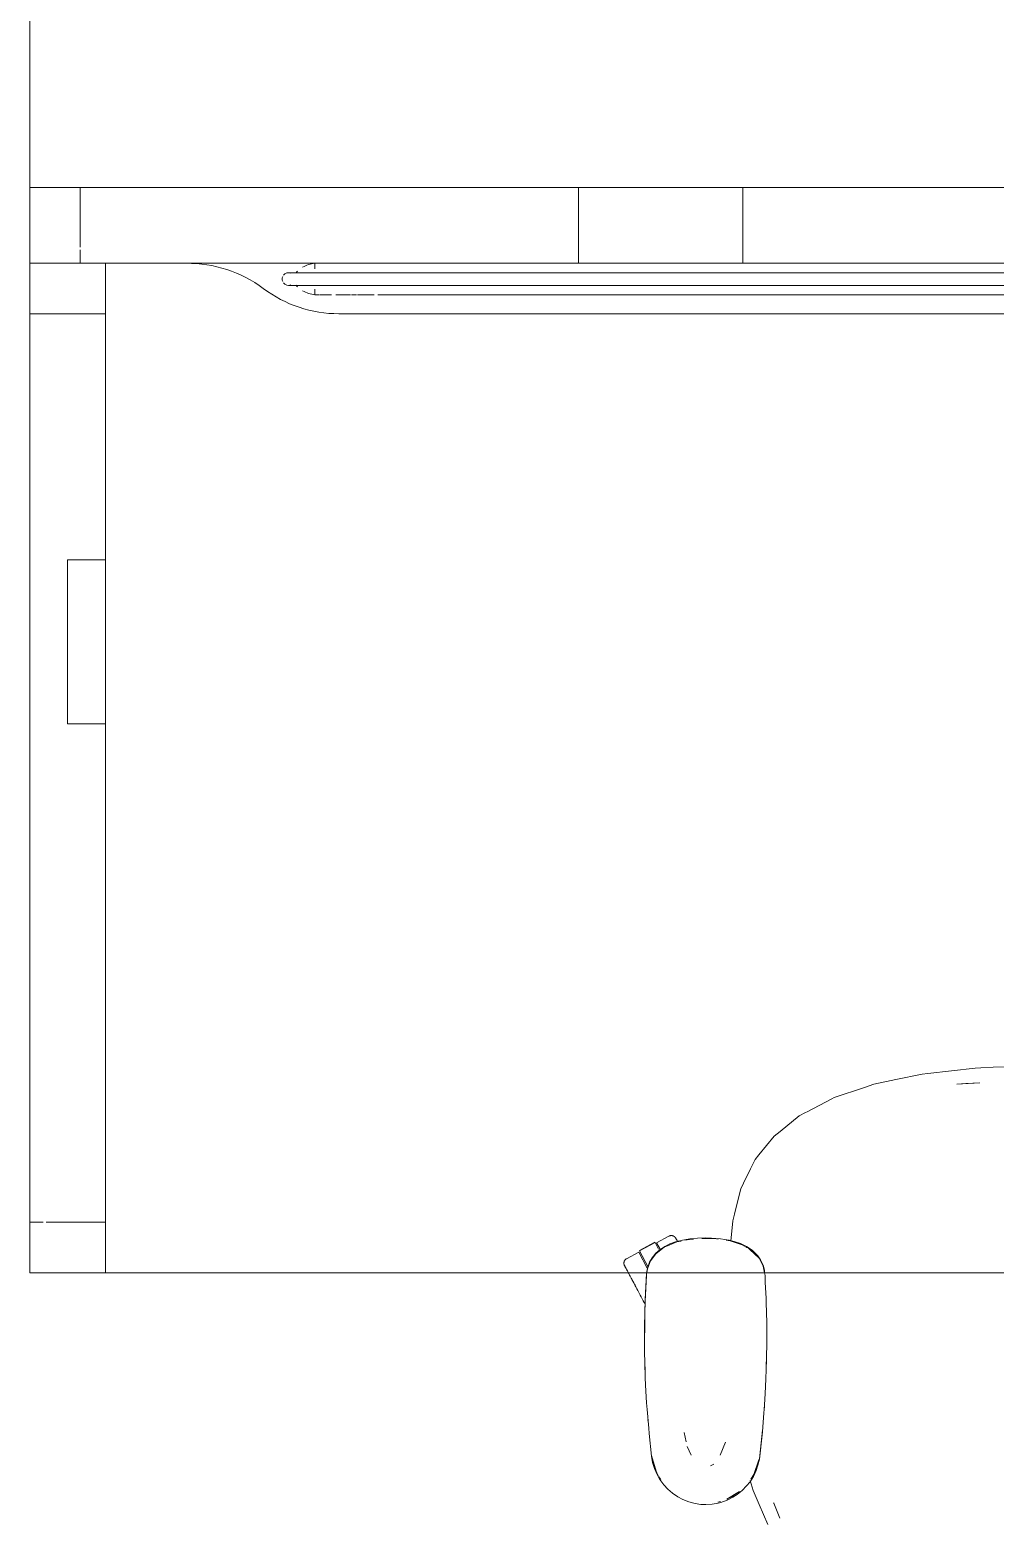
# Model space of a CAD drawing. Header units: millimetres. Extents: x 155927 to 326028, y -36033 to 97293.
# Drawn here: x 217527 to 218291, y 17113 to 18295 of the extents above; entities that cross this region are included whole.
import ezdxf

# ---------------------------------------------------------------- set-up
doc = ezdxf.new("R2010")
doc.units = ezdxf.units.MM
doc.header["$MEASUREMENT"] = 0
doc.layers.add('G-IMPT', color=8, linetype='CONTINUOUS', lineweight=9)
doc.layers.add('I-FURN', color=8, linetype='CONTINUOUS', lineweight=9)

msp = doc.modelspace()

# ---------------------------------------------------------------- linework, layer by layer
at = {"layer": 'G-IMPT'}
for p, q in [((218275.6, 17471.6), (218238.2, 17467.5)), ((218275.6, 17471.6), (218280, 17472.1)), ((218289.9, 17472.4), (218280, 17472.1)), ((218289.9, 17472.4), (218342.1, 17474.2)), ((218187.9, 17456.5), (218195.3, 17459)), ((218209.1, 17461.9), (218195.3, 17459)), ((218212.8, 17462.7), (218209.1, 17461.9)), ((218212.8, 17462.7), (218233.7, 17467)), ((218233.7, 17467), (218238.2, 17467.5)), ((218279.4, 17460.2), (218261.2, 17459)), ((218261.2, 17459), (218268.1, 17459.6)), ((218279.4, 17460.2), (218268.1, 17459.6)), ((218142.6, 17437.2), (218162.1, 17447.5)), ((218162.1, 17447.5), (218163.8, 17448.4)), ((218187.9, 17456.5), (218163.8, 17448.4)), ((218136.1, 17433.8), (218121, 17421.6)), ((218136.1, 17433.8), (218141.2, 17436.5)), ((218142.6, 17437.2), (218141.2, 17436.5)), ((218104.1, 17402.9), (218116.3, 17417.8)), ((218116.3, 17417.8), (218121, 17421.6)), ((218101.2, 17399.2), (218097.6, 17392)), ((218104.1, 17402.9), (218101.2, 17399.2)), ((218092, 17380.6), (218097.6, 17392)), ((218089.8, 17376.2), (218085.4, 17358.3)), ((218092, 17380.6), (218089.8, 17376.2)), ((218083.5, 17350.6), (218084.8, 17355.9)), ((218085.4, 17358.3), (218084.8, 17355.9)), ((218082.1, 17334.7), (218083.5, 17350.6)), ((218022.5, 17324.6), (218029.3, 17329.8)), ((218025.7, 17327.8), (218022.7, 17325.1)), ((218029.8, 17330.4), (218025.7, 17327.8)), ((218029.3, 17329.8), (218033.6, 17331.7)), ((218029.8, 17330.4), (218033.8, 17332.4)), ((218039.3, 17334), (218033.6, 17331.7)), ((218038.2, 17334), (218033.8, 17332.4)), ((218038.2, 17334), (218043.6, 17335.4)), ((218039.3, 17334), (218042.7, 17334.7)), ((218049.6, 17336.4), (218043.6, 17335.4)), ((218045.5, 17335.3), (218049.2, 17336)), ((218049.2, 17336), (218052.4, 17336.2)), ((218049.6, 17336.4), (218055.7, 17337)), ((218062.1, 17337.2), (218055.7, 17337)), ((218059, 17336.6), (218062.1, 17336.8)), ((218066.6, 17337.1), (218062.1, 17337.2)), ((218069.2, 17336.6), (218062.1, 17336.8)), ((218066.6, 17337.1), (218073.9, 17336.5)), ((218069.2, 17336.6), (218072, 17336.2)), ((218080.6, 17335.4), (218073.9, 17336.5)), ((218078.2, 17335.3), (218081.5, 17334.9)), ((218084.6, 17334.4), (218080.6, 17335.4)), ((218081.5, 17334.9), (218090.9, 17331.8)), ((218084.6, 17334.4), (218089.7, 17332.7)), ((218089.7, 17332.7), (218094.3, 17330.5)), ((218090.9, 17331.8), (218093.3, 17330.4)), ((218093.8, 17330.1), (218095.2, 17329.2)), ((218094.3, 17330.5), (218095.7, 17329.7)), ((218099.1, 17327.2), (218095.7, 17329.7)), ((218096, 17328.7), (218099.2, 17326.9)), ((218097.1, 17328.1), (218104.5, 17321.2)), ((218097.1, 17328.1), (218098.6, 17326.8)), ((218102.2, 17324.4), (218099.1, 17327.2)), ((218015.9, 17312.8), (218018.3, 17319)), ((218017.6, 17317.9), (218016.2, 17314.3)), ((218017.6, 17317.9), (218019.6, 17321.4)), ((218018.3, 17319), (218022.5, 17324.6)), ((218019.6, 17321.4), (218022.7, 17325.1)), ((218098.7, 17326.6), (218102.2, 17323.6)), ((218099.2, 17326.9), (218100.3, 17325.6)), ((218100.9, 17325), (218104.5, 17321.2)), ((218102.2, 17324.4), (218103.3, 17323)), ((218104.5, 17321.2), (218102.2, 17323.6)), ((218105.5, 17319.8), (218103.3, 17323)), ((218105.6, 17318.9), (218104.5, 17321.2)), ((218105.5, 17319.8), (218107.5, 17315.5)), ((218105.6, 17318.9), (218107.7, 17314.7)), ((218108.6, 17311.5), (218107.5, 17315.5)), ((218014.1, 17288.3), (218015.2, 17308.9)), ((218014.1, 17287.1), (218015.2, 17308.9)), ((218014.1, 17287.1), (218015.1, 17307.3)), ((218015.2, 17308.9), (218015.1, 17307.3)), ((218015.2, 17308.9), (218015.4, 17310.6)), ((218015.9, 17313), (218015.4, 17310.6)), ((218015.9, 17312.8), (218015.4, 17309.6)), ((218015.9, 17313), (218016.2, 17314.3)), ((218107.7, 17314.7), (218108.6, 17309.6)), ((218108.8, 17309.6), (218108.6, 17311.5)), ((218108.6, 17309.6), (218109.1, 17307.3)), ((218109.1, 17307.5), (218108.8, 17309.6)), ((218109.3, 17301.9), (218109.1, 17307.5)), ((218109.3, 17301.9), (218110, 17289.3)), ((218013.6, 17266.9), (218014.1, 17288.3)), ((218013.6, 17266.9), (218014.1, 17287.1)), ((218013.8, 17276.8), (218014.1, 17288.3)), ((218014.1, 17288.3), (218014.1, 17287.1)), ((218110.1, 17285.8), (218110, 17289.3)), ((218110.5, 17270.1), (218110.1, 17285.8)), ((218110.2, 17281.7), (218110.3, 17279)), ((218013.6, 17266.9), (218013.8, 17276.8)), ((218013.8, 17276.8), (218013.6, 17257.6)), ((218013.6, 17269.2), (218013.7, 17270.9)), ((218013.7, 17266.9), (218013.6, 17269)), ((218013.7, 17246.8), (218013.8, 17276.8)), ((218110.3, 17276.8), (218110.3, 17279)), ((218110.5, 17270.1), (218110.5, 17265.6)), ((218013.7, 17246.8), (218013.6, 17266.9)), ((218013.7, 17246.8), (218013.6, 17257.6)), ((218110.5, 17265.6), (218110.5, 17250.9)), ((218013.7, 17246.8), (218013.8, 17238.3)), ((218110.4, 17245.4), (218110.1, 17233.1)), ((218110.4, 17245.4), (218110.5, 17250.9)), ((218014.2, 17226.6), (218013.8, 17238.3)), ((218014, 17233.4), (218014, 17234.9)), ((218014.1, 17231.5), (218014, 17233.4)), ((218109.8, 17225.2), (218110.1, 17233.1)), ((218110.2, 17237), (218110.3, 17238.6)), ((218110.3, 17238.6), (218110.3, 17240.7)), ((218014.2, 17226.6), (218014.5, 17220.6)), ((218109.8, 17225.2), (218109.3, 17213.9)), ((218015.3, 17206.4), (218014.5, 17220.6)), ((218108.7, 17205), (218109.3, 17213.9)), ((218015.6, 17201.3), (218015.3, 17206.4)), ((218015.6, 17201.3), (218016.9, 17186.3)), ((218108.7, 17205), (218108, 17194.8)), ((218108.6, 17203), (218108.5, 17201.6)), ((218108.6, 17203), (218108.7, 17204.9)), ((218016.3, 17193.2), (218016.4, 17191.5)), ((218016.9, 17186.3), (218017.2, 17182.1)), ((218107, 17183.4), (218108, 17194.8)), ((218017.2, 17182.1), (218019.1, 17164.2)), ((218045.1, 17182.9), (218046.7, 17175.5)), ((218077.8, 17175.4), (218073.6, 17165)), ((218104.7, 17161.9), (218107.1, 17184.9)), ((218104.7, 17161.9), (218107, 17183.4)), ((218107.1, 17184.9), (218105, 17164.7)), ((218019.1, 17164.7), (218022.9, 17152.3)), ((218019.1, 17164.7), (218020, 17161.4)), ((218019.1, 17164.2), (218020, 17159.2)), ((218021.2, 17155.8), (218019.2, 17164.2)), ((218050.7, 17165.1), (218047.4, 17171.9)), ((218104.7, 17161.9), (218103.5, 17157)), ((218104.5, 17161.8), (218103.9, 17158.8)), ((218104.7, 17161.9), (218105, 17164.7)), ((218022.9, 17152.3), (218020, 17161.4)), ((218021.5, 17154.3), (218020, 17159.2)), ((218021.2, 17155.8), (218024.5, 17148.6)), ((218023.3, 17150.1), (218021.5, 17154.3)), ((218023.3, 17150.1), (218025.8, 17145.6)), ((218065.9, 17156.5), (218068.1, 17157.5)), ((218068.1, 17157.5), (218068.6, 17157.8)), ((218099.9, 17148.2), (218102.1, 17152.8)), ((218100.3, 17149.6), (218104.1, 17161.4)), ((218103.9, 17158.8), (218100.3, 17149.6)), ((218100.3, 17149.6), (218101.2, 17152.3)), ((218101.2, 17152.3), (218104.1, 17161.4)), ((218102.1, 17152.8), (218103.5, 17157)), ((218026.5, 17145.6), (218024.9, 17147.7)), ((218028.8, 17141.6), (218025.8, 17145.6)), ((218028.8, 17141.6), (218032, 17138.1)), ((218035.8, 17134.8), (218032, 17138.1)), ((218091, 17137), (218094.5, 17140.6)), ((218094.5, 17140.6), (218097.2, 17143.9)), ((218099.9, 17148.2), (218097.2, 17143.9)), ((218099.6, 17137.1), (218097.3, 17144.9)), ((218100.3, 17149.6), (218097.9, 17146)), ((218040, 17132), (218035.8, 17134.8)), ((218040, 17132), (218044.1, 17129.8)), ((218044.1, 17129.8), (218048.8, 17127.9)), ((218053.7, 17126.7), (218048.8, 17127.9)), ((218053.7, 17126.7), (218058.2, 17126)), ((218067.1, 17126.2), (218072, 17127)), ((218073.7, 17128.4), (218071.7, 17127.8)), ((218072, 17127), (218074.2, 17127.6)), ((218079, 17129.3), (218074.2, 17127.6)), ((218078.9, 17130), (218088.8, 17136.3)), ((218078.9, 17130), (218082.5, 17132.1)), ((218079, 17129.3), (218083.5, 17131.6)), ((218082.5, 17132.1), (218088.8, 17136.3)), ((218083.5, 17131.6), (218087, 17133.8)), ((218091, 17137), (218087, 17133.8)), ((218099.6, 17137.1), (218104.5, 17126)), ((218115.9, 17127.2), (218116, 17126.9)), ((218120.9, 17115.1), (218116, 17126.9)), ((218062.1, 17125.9), (218058.2, 17126)), ((218062.1, 17125.9), (218067.1, 17126.2)), ((218104.5, 17126), (218107.9, 17118.1)), ((218107.9, 17118.1), (218111.4, 17110))]:
    msp.add_line(p, q, dxfattribs=at)
at = {"layer": 'I-FURN'}
for p, q in [((217526.5, 19509.6), (217526.5, 18109.6)), ((217526.5, 18109.6), (217526.5, 19509.6)), ((217566, 18169.6), (217526.5, 18169.6)), ((217526.5, 18169.6), (217961.2, 18169.6)), ((217526.5, 18169.6), (217526.5, 18109.6)), ((217526.5, 18169.6), (217526.5, 18109.6)), ((219086.5, 18169.6), (217566.5, 18169.6)), ((217566.5, 18169.6), (217566.5, 18122.5)), ((217566.5, 18169.6), (217566.5, 18122.5)), ((217961.2, 18169.6), (218091.5, 18169.6)), ((217961.2, 18169.6), (217961.2, 18109.6)), ((217961.2, 18169.6), (217961.2, 18109.6)), ((218091.5, 18169.6), (218561.5, 18169.6)), ((218091.5, 18169.6), (218091.5, 18109.6)), ((218091.5, 18169.6), (218091.5, 18109.6)), ((217566.5, 18120.2), (217566.5, 18109.6)), ((217566.5, 18120.2), (217566.5, 18109.6)), ((217650.4, 18109.6), (217526.5, 18109.6)), ((217526.5, 18109.6), (217566.5, 18109.6)), ((217526.5, 18109.6), (217752.4, 18109.6)), ((217650.4, 18109.6), (217526.5, 18109.6)), ((217526.5, 17309.6), (217526.5, 18109.6)), ((217526.5, 18109.6), (217526.5, 18069.6)), ((217526.5, 18109.6), (217586.5, 18109.6)), ((217526.5, 18109.6), (217586.5, 18109.6)), ((217526.5, 18109.6), (217526.5, 17309.6)), ((217650.4, 18109.6), (217526.5, 18109.6)), ((217526.5, 18109.6), (217650.4, 18109.6)), ((217526.5, 17309.6), (217526.5, 18109.6)), ((217566.5, 18109.6), (217586.5, 18109.6)), ((217586.5, 18109.6), (217650.4, 18109.6)), ((217586.5, 18069.6), (217586.5, 18109.6)), ((217586.5, 18109.6), (217586.5, 17874.6)), ((217752.4, 18109.6), (217650.4, 18109.6)), ((217650.4, 18109.6), (217752.4, 18109.6)), ((217752.4, 18109.6), (217650.4, 18109.6)), ((217756.2, 18109.6), (217752.4, 18109.6)), ((217752.4, 18109.6), (217756.2, 18109.6)), ((217756.2, 18109.6), (217752.4, 18109.6)), ((217752.4, 18109.6), (217752.4, 18105.1)), ((217752.4, 18109.6), (217755.9, 18109.6)), ((217759.1, 18109.6), (217756.2, 18109.6)), ((217756.2, 18109.6), (217759.1, 18109.6)), ((217759.1, 18109.6), (217756.2, 18109.6)), ((217756.2, 18109.6), (217757.1, 18109.6)), ((217757.4, 18109.6), (217765.5, 18109.6)), ((217961.2, 18109.6), (217759.1, 18109.6)), ((217759.1, 18109.6), (218883, 18109.6)), ((218326.5, 18109.6), (217759.1, 18109.6)), ((217769, 18109.6), (217780.5, 18109.6)), ((217781.3, 18109.6), (217785.4, 18109.6)), ((217786.2, 18109.6), (217799.5, 18109.6)), ((217802.4, 18109.6), (218840.6, 18109.6)), ((218091.5, 18109.6), (217961.2, 18109.6)), ((218561.5, 18109.6), (218091.5, 18109.6)), ((217731.6, 18102.1), (217731.5, 18102.1)), ((217731.5, 18102.1), (217731.5, 18102.1)), ((217731.8, 18102.1), (217731.6, 18102.1)), ((217732.1, 18102.1), (217731.8, 18102.1)), ((217732.6, 18102.1), (217732.1, 18102.1)), ((217733.1, 18102.1), (217732.6, 18102.1)), ((217733.7, 18102.1), (217733.1, 18102.1)), ((217734.5, 18102.1), (217733.7, 18102.1)), ((217735.4, 18102.1), (217734.5, 18102.1)), ((217736.3, 18102.1), (217735.4, 18102.1)), ((217737.4, 18102.1), (217736.3, 18102.1)), ((217738.6, 18102.1), (217737.4, 18102.1)), ((217739.9, 18102.1), (217738.6, 18102.1)), ((217741.3, 18102.1), (217739.9, 18102.1)), ((217742.8, 18102.1), (217741.3, 18102.1)), ((217744.3, 18102.1), (217742.8, 18102.1)), ((217746, 18102.1), (217744.3, 18102.1)), ((217747.8, 18102.1), (217746, 18102.1)), ((217749.6, 18102.1), (217747.8, 18102.1)), ((217751.6, 18102.1), (217749.6, 18102.1)), ((217753.6, 18102.1), (217751.6, 18102.1)), ((217755.7, 18102.1), (217753.6, 18102.1)), ((217757.8, 18102.1), (217755.7, 18102.1)), ((217760.1, 18102.1), (217757.8, 18102.1)), ((217762.4, 18102.1), (217760.1, 18102.1)), ((217764.8, 18102.1), (217762.4, 18102.1)), ((217767.2, 18102.1), (217764.8, 18102.1)), ((217769.7, 18102.1), (217767.2, 18102.1)), ((217772.2, 18102.1), (217769.7, 18102.1)), ((217774.8, 18102.1), (217772.2, 18102.1)), ((217777.5, 18102.1), (217774.8, 18102.1)), ((217780.1, 18102.1), (217777.5, 18102.1)), ((217782.8, 18102.1), (217780.1, 18102.1)), ((217785.6, 18102.1), (217782.8, 18102.1)), ((217788.3, 18102.1), (217785.6, 18102.1)), ((217791.1, 18102.1), (217788.3, 18102.1)), ((217793.9, 18102.1), (217791.1, 18102.1)), ((217796.8, 18102.1), (217793.9, 18102.1)), ((217799.6, 18102.1), (217796.8, 18102.1)), ((217802.4, 18102.1), (217799.6, 18102.1)), ((218840.6, 18102.1), (217802.4, 18102.1)), ((217731.5, 18092.1), (217731.6, 18092.1)), ((217731.6, 18092.1), (217731.7, 18092.1)), ((217731.7, 18092.1), (217732, 18092.1)), ((217732, 18092.1), (217732.4, 18092.1)), ((217732.4, 18092.1), (217732.9, 18092.1)), ((217732.9, 18092.1), (217733.6, 18092.1)), ((217733.6, 18092.1), (217734.3, 18092.1)), ((217734.3, 18092.1), (217735.1, 18092.1)), ((217735.1, 18092.1), (217736.1, 18092.1)), ((217736.1, 18092.1), (217737.1, 18092.1)), ((217737.1, 18092.1), (217738.3, 18092.1)), ((217738.3, 18092.1), (217739.5, 18092.1)), ((217739.5, 18092.1), (217740.9, 18092.1)), ((217740.9, 18092.1), (217742.4, 18092.1)), ((217742.4, 18092.1), (217743.9, 18092.1)), ((217743.9, 18092.1), (217745.6, 18092.1)), ((217745.6, 18092.1), (217747.3, 18092.1)), ((217747.3, 18092.1), (217749.1, 18092.1)), ((217749.1, 18092.1), (217751, 18092.1)), ((217751, 18092.1), (217753, 18092.1)), ((217752.4, 18089.2), (217752.4, 18084.6)), ((217755.9, 18084.6), (217752.4, 18084.6)), ((217753, 18092.1), (217755.1, 18092.1)), ((217755.1, 18092.1), (217757.3, 18092.1)), ((217757.1, 18084.6), (217756.2, 18084.6)), ((217757.3, 18092.1), (217759.5, 18092.1)), ((217765.5, 18084.6), (217757.4, 18084.6)), ((217759.5, 18092.1), (217761.8, 18092.1)), ((217761.8, 18092.1), (217764.1, 18092.1)), ((217764.1, 18092.1), (217766.5, 18092.1)), ((217766.5, 18092.1), (217769, 18092.1)), ((217769, 18092.1), (217771.5, 18092.1)), ((217780.5, 18084.6), (217769, 18084.6)), ((217771.5, 18092.1), (217774.1, 18092.1)), ((217774.1, 18092.1), (217776.7, 18092.1)), ((217776.7, 18092.1), (217779.4, 18092.1)), ((217779.4, 18092.1), (217782.1, 18092.1)), ((217785.4, 18084.6), (217781.3, 18084.6)), ((217782.1, 18092.1), (217784.8, 18092.1)), ((217784.8, 18092.1), (217787.6, 18092.1)), ((217799.5, 18084.6), (217786.2, 18084.6)), ((217787.6, 18092.1), (217790.4, 18092.1)), ((217790.4, 18092.1), (217793.2, 18092.1)), ((217793.2, 18092.1), (217796, 18092.1)), ((217796, 18092.1), (217798.8, 18092.1)), ((217798.8, 18092.1), (217801.7, 18092.1)), ((217801.7, 18092.1), (217802.4, 18092.1)), ((217802.4, 18092.1), (218840.6, 18092.1)), ((218840.6, 18084.6), (217802.4, 18084.6)), ((217526.5, 18069.6), (217526.5, 17349.6)), ((217526.5, 18069.6), (217531.6, 18069.6)), ((217526.5, 18069.6), (217531.6, 18069.6)), ((217531.6, 18069.6), (217586.5, 18069.6)), ((217531.6, 18069.6), (217586.5, 18069.6)), ((217586.5, 17349.6), (217586.5, 18069.6)), ((218667.8, 18069.6), (217771.5, 18069.6)), ((217771.5, 18069.6), (218667.8, 18069.6)), ((217556.5, 17744.6), (217556.5, 17874.6)), ((217556.5, 17874.6), (217586.5, 17874.6)), ((217556.5, 17874.6), (217586.5, 17874.6)), ((217556.5, 17874.6), (217556.5, 17744.6)), ((217586.5, 17874.6), (217586.5, 17744.6)), ((217556.5, 17744.6), (217586.5, 17744.6)), ((217586.5, 17744.6), (217556.5, 17744.6)), ((217586.5, 17744.6), (217586.5, 17309.6)), ((217526.5, 17349.6), (217526.5, 17309.6)), ((217526.5, 17349.6), (217537.1, 17349.6)), ((217526.5, 17349.6), (217537.1, 17349.6)), ((217539.4, 17349.6), (217586.5, 17349.6)), ((217539.4, 17349.6), (217586.5, 17349.6)), ((217586.5, 17309.6), (217586.5, 17349.6)), ((218033.8, 17338.9), (218034, 17338.9)), ((218034, 17338.9), (218034.1, 17339)), ((218034.1, 17339), (218034.3, 17339)), ((218034.3, 17339), (218034.5, 17339)), ((218034.5, 17339), (218034.6, 17339)), ((218034.6, 17339), (218034.8, 17339)), ((218034.8, 17339), (218034.9, 17339)), ((218034.9, 17339), (218035.1, 17339)), ((218035.1, 17339), (218035.3, 17339)), ((218035.3, 17339), (218035.4, 17339)), ((218035.4, 17339), (218035.6, 17339)), ((218035.6, 17339), (218035.7, 17338.9)), ((218021.9, 17333.8), (218009.6, 17327.2)), ((218009.6, 17327), (218022, 17333.6)), ((218022, 17333.6), (218024.8, 17328.3)), ((218032.9, 17338.6), (218023.2, 17333.4)), ((218023.2, 17333.4), (218026, 17328.2)), ((218032.9, 17338.6), (218033.1, 17338.6)), ((218033.1, 17338.6), (218033.2, 17338.7)), ((218033.2, 17338.7), (218033.4, 17338.8)), ((218033.4, 17338.8), (218033.5, 17338.8)), ((218033.5, 17338.8), (218033.7, 17338.9)), ((218033.7, 17338.9), (218033.8, 17338.9)), ((218035.7, 17338.9), (218035.9, 17338.9)), ((218035.9, 17338.9), (218036.1, 17338.8)), ((218036.1, 17338.8), (218036.2, 17338.8)), ((218036.2, 17338.8), (218036.4, 17338.7)), ((218036.4, 17338.7), (218036.5, 17338.7)), ((218036.5, 17338.7), (218036.6, 17338.6)), ((218036.6, 17338.6), (218036.8, 17338.5)), ((218036.8, 17338.5), (218036.9, 17338.4)), ((218036.9, 17338.4), (218037.1, 17338.3)), ((218037.1, 17338.3), (218037.2, 17338.3)), ((218037.2, 17338.3), (218037.3, 17338.2)), ((218037.3, 17338.2), (218037.5, 17338.1)), ((218037.5, 17338.1), (218037.6, 17337.9)), ((218037.6, 17337.9), (218037.7, 17337.8)), ((218037.7, 17337.8), (218037.8, 17337.7)), ((218037.8, 17337.7), (218037.9, 17337.6)), ((218037.9, 17337.6), (218038, 17337.5)), ((218038, 17337.5), (218038.1, 17337.3)), ((218038.1, 17337.3), (218038.2, 17337.2)), ((218038.2, 17337.2), (218038.3, 17337.1)), ((218038.3, 17337.1), (218038.4, 17336.9)), ((218038.4, 17336.9), (218038.4, 17336.9)), ((218038.4, 17336.9), (218038.4, 17336.9)), ((218038.4, 17336.9), (218038.4, 17336.8)), ((218038.4, 17336.8), (218038.4, 17336.9)), ((218038.4, 17336.9), (218038.4, 17336.9)), ((218038.4, 17336.8), (218038.5, 17336.7)), ((218038.5, 17336.6), (218038.4, 17336.8)), ((218038.4, 17336.8), (218038.4, 17336.8)), ((218038.5, 17336.7), (218038.5, 17336.6)), ((218038.5, 17336.6), (218038.6, 17336.4)), ((218038.6, 17336.5), (218038.5, 17336.6)), ((218038.7, 17336.3), (218038.6, 17336.5)), ((218038.6, 17336.4), (218038.8, 17336.2)), ((218038.8, 17336), (218038.7, 17336.3)), ((218038.8, 17336.2), (218038.9, 17335.9)), ((218039, 17335.8), (218038.8, 17336)), ((218038.9, 17335.9), (218039.1, 17335.6)), ((218039.2, 17335.4), (218039, 17335.8)), ((218039.1, 17335.6), (218039.2, 17335.3)), ((218039.3, 17335.1), (218039.2, 17335.4)), ((218039.2, 17335.3), (218039.4, 17334.9)), ((218039.5, 17334.7), (218039.3, 17335.1)), ((218039.4, 17334.9), (218039.7, 17334.5)), ((218039.8, 17334.3), (218039.5, 17334.7)), ((217997.3, 17317.8), (217997.4, 17318)), ((217997.3, 17317.6), (217997.3, 17317.8)), ((217997.3, 17317.5), (217997.3, 17317.6)), ((217997.3, 17317.3), (217997.3, 17317.5)), ((217997.3, 17317.2), (217997.3, 17317.3)), ((217997.3, 17317), (217997.3, 17317.2)), ((217997.3, 17316.8), (217997.3, 17317)), ((217997.3, 17316.7), (217997.3, 17316.8)), ((217997.3, 17316.5), (217997.3, 17316.7)), ((217997.4, 17316.4), (217997.3, 17316.5)), ((217997.4, 17318.3), (217997.5, 17318.4)), ((217997.4, 17318.1), (217997.4, 17318.3)), ((217997.4, 17318), (217997.4, 17318.1)), ((217997.4, 17316.2), (217997.4, 17316.4)), ((217997.5, 17316), (217997.4, 17316.2)), ((217997.5, 17318.6), (217997.6, 17318.7)), ((217997.5, 17318.4), (217997.5, 17318.6)), ((217997.5, 17315.9), (217997.5, 17316)), ((217997.6, 17315.7), (217997.5, 17315.9)), ((217997.6, 17318.7), (217997.7, 17318.9)), ((217997.6, 17315.6), (217997.6, 17315.7)), ((217997.7, 17315.4), (217997.6, 17315.6)), ((217997.7, 17319), (217997.8, 17319.2)), ((217997.7, 17318.9), (217997.7, 17319)), ((217997.8, 17315.3), (217997.7, 17315.4)), ((217997.8, 17319.2), (217997.9, 17319.3)), ((217997.9, 17319.3), (217998, 17319.4)), ((217998, 17319.4), (217998.1, 17319.6)), ((217998.1, 17319.6), (217998.2, 17319.7)), ((217998.2, 17319.7), (217998.3, 17319.8)), ((217998.3, 17319.8), (217998.4, 17319.9)), ((217998.4, 17319.9), (217998.5, 17320.1)), ((217998.5, 17320.1), (217998.6, 17320.2)), ((217998.6, 17320.2), (217998.7, 17320.3)), ((217998.7, 17320.3), (217998.9, 17320.4)), ((217998.9, 17320.4), (217999, 17320.5)), ((217999, 17320.5), (217999.1, 17320.6)), ((217999.1, 17320.6), (217999.3, 17320.6)), ((217999.3, 17320.6), (217999.4, 17320.7)), ((218009.1, 17325.9), (217999.4, 17320.7)), ((217999.4, 17320.7), (217999.4, 17320.7)), ((218009.1, 17325.9), (218015.8, 17313.2)), ((218016.3, 17314.5), (218009.6, 17327)), ((217526.5, 17309.6), (217586.5, 17309.6)), ((217586.5, 17309.6), (217526.5, 17309.6)), ((217526.5, 17309.6), (219126.5, 17309.6)), ((219126.5, 17309.6), (217526.5, 17309.6)), ((217997.8, 17315.2), (217997.8, 17315.3)), ((217997.8, 17315.3), (217997.8, 17315.3)), ((217997.8, 17315.3), (217997.8, 17315.3)), ((217997.8, 17315.3), (217997.8, 17315.3)), ((217997.8, 17315.3), (217997.8, 17315.2)), ((217997.9, 17315), (217997.8, 17315.2)), ((217997.8, 17315.2), (217997.9, 17315.1)), ((217997.9, 17315.1), (217997.9, 17315)), ((217998, 17314.9), (217997.9, 17315)), ((217997.9, 17315), (217998, 17314.8)), ((217998.1, 17314.7), (217998, 17314.9)), ((217998, 17314.8), (217998.1, 17314.6)), ((217998.2, 17314.4), (217998.1, 17314.7)), ((217998.1, 17314.6), (217998.3, 17314.3)), ((217998.4, 17314.2), (217998.2, 17314.4)), ((217998.3, 17314.3), (217998.4, 17314)), ((217998.5, 17313.8), (217998.4, 17314.2)), ((217998.4, 17314), (217998.6, 17313.7)), ((217998.7, 17313.5), (217998.5, 17313.8)), ((217998.6, 17313.7), (217998.8, 17313.3)), ((217998.9, 17313.1), (217998.7, 17313.5)), ((217998.8, 17313.3), (217999, 17312.9)), ((217999.2, 17312.7), (217998.9, 17313.1)), ((217999, 17312.9), (217999.3, 17312.5)), ((217999.4, 17312.2), (217999.2, 17312.7)), ((217999.3, 17312.5), (217999.5, 17312)), ((217999.7, 17311.7), (217999.4, 17312.2)), ((217999.5, 17312), (217999.8, 17311.5)), ((218000, 17311.2), (217999.7, 17311.7)), ((217999.8, 17311.5), (218000.1, 17310.9)), ((218000.3, 17310.6), (218000, 17311.2)), ((218000.1, 17310.9), (218000.4, 17310.3)), ((218000.4, 17310.3), (218000.7, 17309.7)), ((218000.7, 17309.7), (218001.1, 17309.1)), ((218001.1, 17309.1), (218001.4, 17308.4)), ((218001.4, 17308.4), (218001.8, 17307.7)), ((218001.8, 17307.7), (218002.2, 17306.9)), ((218002.2, 17306.9), (218002.6, 17306.2)), ((218002.6, 17306.2), (218003, 17305.4)), ((218003, 17305.4), (218003.5, 17304.6)), ((218003.5, 17304.6), (218003.9, 17303.7)), ((218004.2, 17303.3), (218003.7, 17304.1)), ((218003.9, 17303.7), (218004.4, 17302.9)), ((218004.6, 17302.4), (218004.2, 17303.3)), ((218004.4, 17302.9), (218004.8, 17302)), ((218005.1, 17301.5), (218004.6, 17302.4)), ((218004.8, 17302), (218005.3, 17301.1)), ((218005.6, 17300.6), (218005.1, 17301.5)), ((218005.3, 17301.1), (218005.8, 17300.2)), ((218006.1, 17299.7), (218005.6, 17300.6)), ((218005.8, 17300.2), (218006.3, 17299.3)), ((218006.6, 17298.8), (218006.1, 17299.7)), ((218006.3, 17299.3), (218006.8, 17298.3)), ((218007.1, 17297.8), (218006.6, 17298.8)), ((218006.8, 17298.3), (218007.3, 17297.4)), ((218007.6, 17296.8), (218007.1, 17297.8)), ((218007.3, 17297.4), (218007.8, 17296.4)), ((218008.1, 17295.9), (218007.6, 17296.8)), ((218007.8, 17296.4), (218008.3, 17295.4)), ((218008.6, 17294.9), (218008.1, 17295.9)), ((218008.3, 17295.4), (218008.9, 17294.4)), ((218009.1, 17293.9), (218008.6, 17294.9)), ((218008.9, 17294.4), (218009.4, 17293.4)), ((218009.7, 17292.9), (218009.1, 17293.9)), ((218009.4, 17293.4), (218009.9, 17292.4)), ((218010.2, 17291.9), (218009.7, 17292.9)), ((218009.9, 17292.4), (218010.4, 17291.4)), ((218010.7, 17290.9), (218010.2, 17291.9)), ((218010.4, 17291.4), (218011, 17290.4)), ((218011.3, 17289.9), (218010.7, 17290.9)), ((218011, 17290.4), (218011.5, 17289.4)), ((218011.8, 17288.9), (218011.3, 17289.9)), ((218011.5, 17289.4), (218012.1, 17288.4)), ((218012.3, 17287.9), (218011.8, 17288.9)), ((218012.1, 17288.4), (218012.6, 17287.4)), ((218012.9, 17286.9), (218012.3, 17287.9)), ((218012.6, 17287.4), (218013.1, 17286.4)), ((218013.4, 17285.9), (218012.9, 17286.9)), ((218013.1, 17286.4), (218013.6, 17285.4)), ((218013.9, 17284.9), (218013.4, 17285.9)), ((218013.6, 17285.4), (218014.2, 17284.5))]:
    msp.add_line(p, q, dxfattribs=at)
for centre, radius, start, end in [((217651.5, 18009.6), 100, 53.1301, 90.6256), ((217651.5, 18009.6), 100, 53.1301, 90.6256), ((217754.8, 18086.2), 23.6, 96.0028, 120.8564), ((217731.5, 18097.1), 5, 157.635, 202.365), ((217731.5, 18097.1), 5, 68.1748, 142.7249), ((217744.4, 18097.1), 8.51, 133.4514, 144.4595), ((217771.5, 18169.6), 100, 233.1301, 270), ((217771.5, 18169.6), 100, 233.1301, 270), ((217731.5, 18097.1), 5, 217.2751, 291.8252), ((217744.4, 18097.1), 8.51, 215.5405, 226.5486), ((217754.8, 18108.1), 23.6, 239.1436, 264.3336)]:
    msp.add_arc(centre, radius, start, end, dxfattribs=at)

doc.saveas('drawing.dxf')
